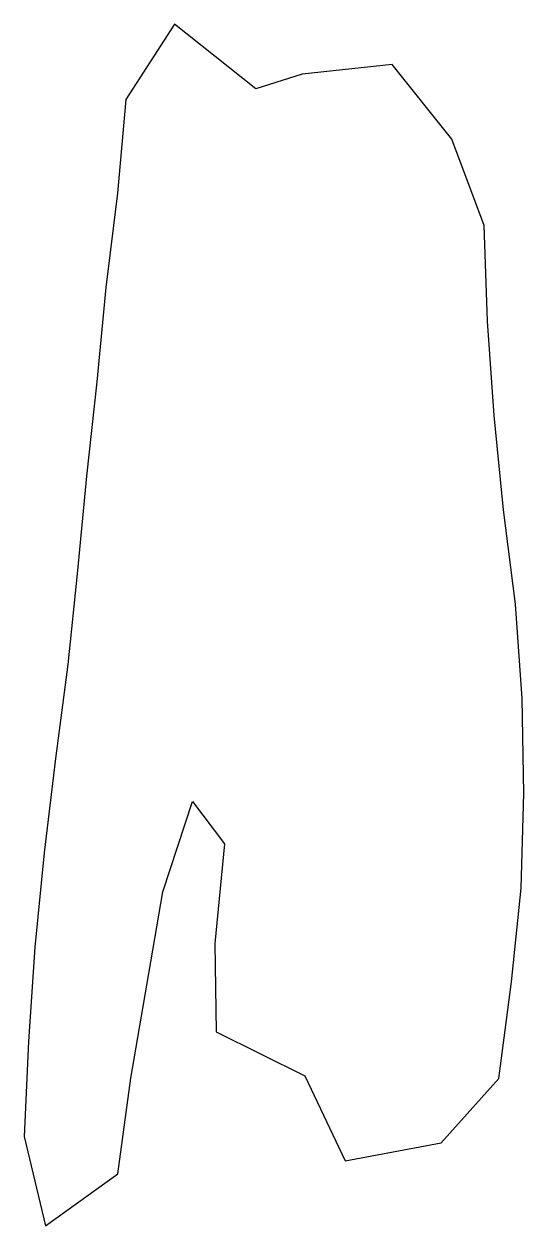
# Model space of a CAD drawing. Header units: metres. Extents: x 279 to 534, y 234 to 846.
import ezdxf

# ---------------------------------------------------------------- set-up
doc = ezdxf.new("R2010")
doc.units = ezdxf.units.M

msp = doc.modelspace()

# ---------------------------------------------------------------- linework, layer by layer
for p, q in [((355.85, 845.8), (331, 807.38)), ((397.08, 812.73), (355.85, 845.8)), ((466.58, 825.16), (420.74, 820.22)), ((496.84, 787.09), (466.58, 825.16)), ((420.74, 820.22), (397.08, 812.73)), ((331, 807.38), (326.82, 759.71)), ((513.23, 743.17), (496.84, 787.09)), ((326.82, 759.71), (320.93, 711.64)), ((514.94, 694.45), (513.23, 743.17)), ((320.93, 711.64), (316.2, 663.64)), ((518.36, 646.36), (514.94, 694.45)), ((316.2, 663.64), (311.06, 615.63)), ((523.19, 598.33), (518.36, 646.36)), ((311.06, 615.63), (306.46, 567.57)), ((529.24, 550.43), (523.19, 598.33)), ((306.46, 567.57), (301.54, 519.56)), ((532.66, 502.28), (529.24, 550.43)), ((301.54, 519.56), (295.23, 471.69)), ((533.53, 454.02), (532.66, 502.28)), ((295.23, 471.69), (289.56, 423.75)), ((532.16, 405.74), (533.53, 454.02)), ((349.88, 403.93), (365.01, 449.81)), ((365.01, 449.81), (381.22, 428.29)), ((289.56, 423.75), (284.79, 375.71)), ((381.22, 428.29), (376.25, 377.63)), ((527.19, 357.95), (532.16, 405.74)), ((341.73, 356.37), (349.88, 403.93)), ((284.79, 375.71), (281.47, 327.56)), ((376.25, 377.63), (377.05, 332.63)), ((333.58, 309.01), (341.73, 356.37)), ((520.78, 308.73), (527.19, 357.95)), ((377.05, 332.63), (422.09, 310.23)), ((281.47, 327.56), (279.27, 279.32)), ((326.91, 260.19), (333.58, 309.01)), ((422.09, 310.23), (442.64, 266.91)), ((491.37, 276.07), (520.78, 308.73)), ((279.27, 279.32), (290.18, 233.7)), ((442.64, 266.91), (491.37, 276.07)), ((290.18, 233.7), (326.91, 260.19)), ((290.18, 233.7), (290.18, 233.7))]:
    msp.add_line(p, q)

doc.saveas('drawing.dxf')
